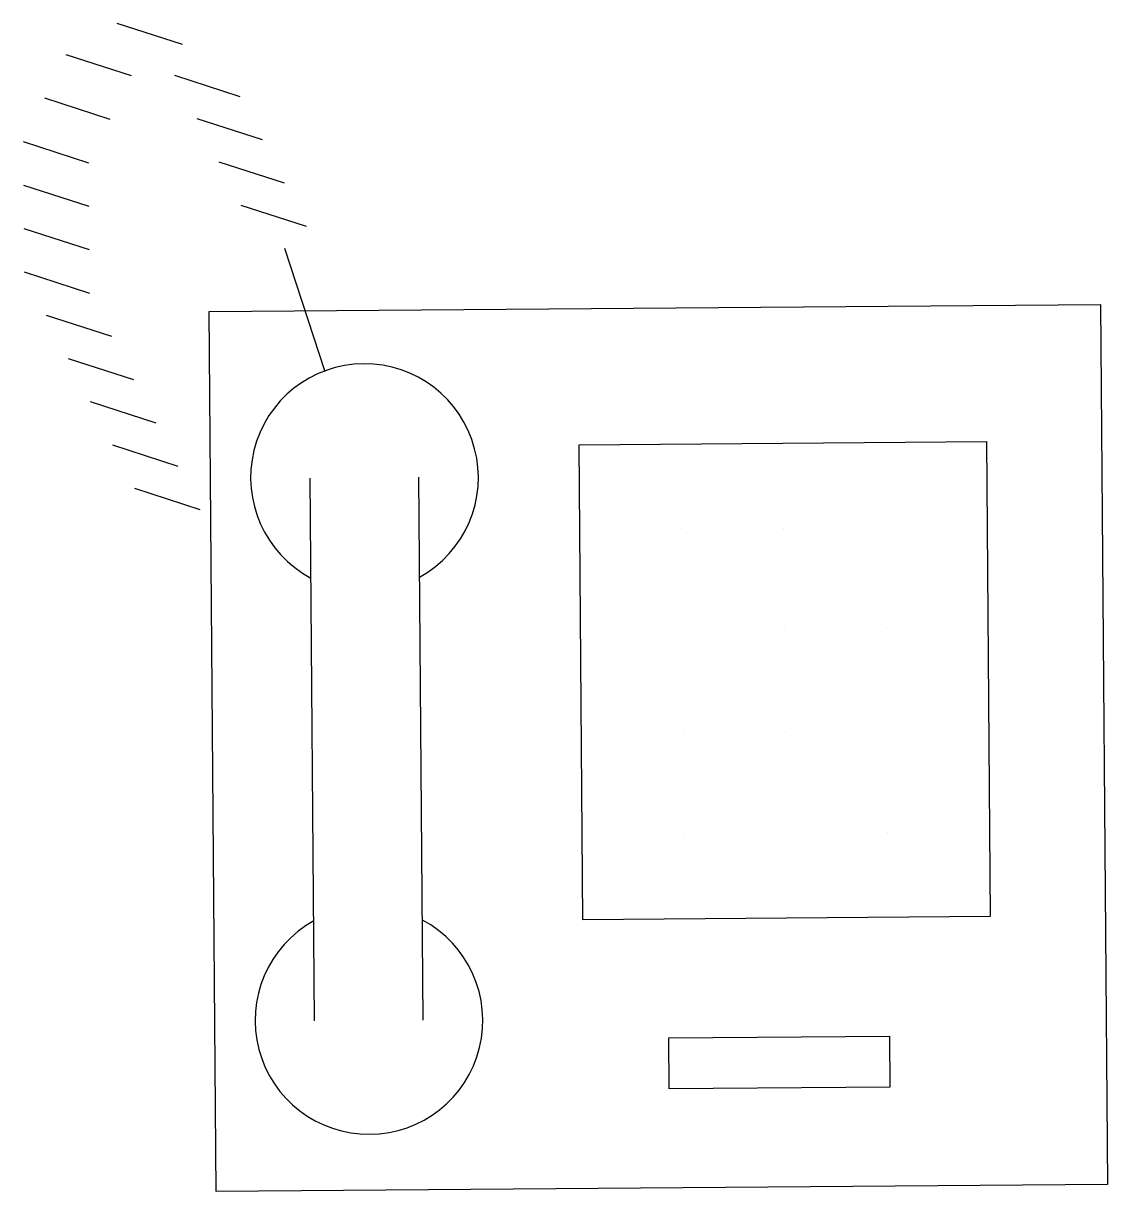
# Model space of a CAD drawing. Extents: x 2005.1 to 2015, y 1107.5 to 1118.3.
import ezdxf

# ---------------------------------------------------------------- set-up
doc = ezdxf.new("R2010")
doc.units = 0
doc.header["$MEASUREMENT"] = 0
doc.layers.get('0').update_dxf_attribs({"color": 1, "linetype": 'CONTINUOUS'})

msp = doc.modelspace()

# ---------------------------------------------------------------- linework, layer by layer
at = {"color": 2}
for p, q in [((2006.525, 1118.065), (2005.923, 1118.26)), ((2006.056, 1117.776), (2005.455, 1117.971)), ((2007.058, 1117.584), (2006.456, 1117.779)), ((2005.86, 1117.374), (2005.258, 1117.57)), ((2007.261, 1117.186), (2006.66, 1117.381)), ((2005.663, 1116.973), (2005.061, 1117.168)), ((2007.464, 1116.787), (2006.863, 1116.983)), ((2005.666, 1116.573), (2005.064, 1116.768)), ((2007.668, 1116.389), (2007.066, 1116.584)), ((2005.669, 1116.173), (2005.068, 1116.368)), ((2007.839, 1115.052), (2007.469, 1116.187)), ((2005.672, 1115.773), (2005.071, 1115.968)), ((2005.876, 1115.375), (2005.274, 1115.57)), ((2006.771, 1115.605), (2014.976, 1115.671)), ((2006.836, 1107.501), (2006.771, 1115.605)), ((2014.976, 1115.671), (2015.041, 1107.567)), ((2006.079, 1114.976), (2005.477, 1115.171)), ((2006.282, 1114.578), (2005.68, 1114.773)), ((2010.176, 1114.379), (2013.926, 1114.409)), ((2013.926, 1114.409), (2013.961, 1110.034)), ((2006.485, 1114.179), (2005.884, 1114.375)), ((2010.211, 1110.004), (2010.176, 1114.379)), ((2007.742, 1109.073), (2007.701, 1114.073)), ((2008.742, 1109.081), (2008.701, 1114.081)), ((2006.688, 1113.781), (2006.087, 1113.976)), ((2011.12, 1113.605), (2011.12, 1113.605)), ((2012.057, 1113.612), (2012.057, 1113.612)), ((2012.995, 1113.62), (2012.995, 1113.62)), ((2011.127, 1112.667), (2011.127, 1112.667)), ((2012.065, 1112.675), (2012.065, 1112.675)), ((2013.002, 1112.683), (2013.002, 1112.683)), ((2011.135, 1111.73), (2011.135, 1111.73)), ((2012.072, 1111.738), (2012.072, 1111.738)), ((2013.01, 1111.745), (2013.01, 1111.745)), ((2011.143, 1110.793), (2011.143, 1110.793)), ((2012.08, 1110.8), (2012.08, 1110.8)), ((2013.017, 1110.808), (2013.017, 1110.808)), ((2013.961, 1110.034), (2010.211, 1110.004)), ((2011.001, 1108.916), (2013.033, 1108.933)), ((2011.005, 1108.448), (2011.001, 1108.916)), ((2013.033, 1108.933), (2013.036, 1108.464)), ((2013.036, 1108.464), (2011.005, 1108.448)), ((2015.041, 1107.567), (2006.836, 1107.501))]:
    msp.add_line(p, q, dxfattribs=at)
for centre, start, end in [((2008.201, 1114.077), 298.9518, 241.9688), ((2008.242, 1109.077), 118.9518, 61.9688)]:
    msp.add_arc(centre, 1.048, start, end, dxfattribs=at)

doc.saveas('drawing.dxf')
